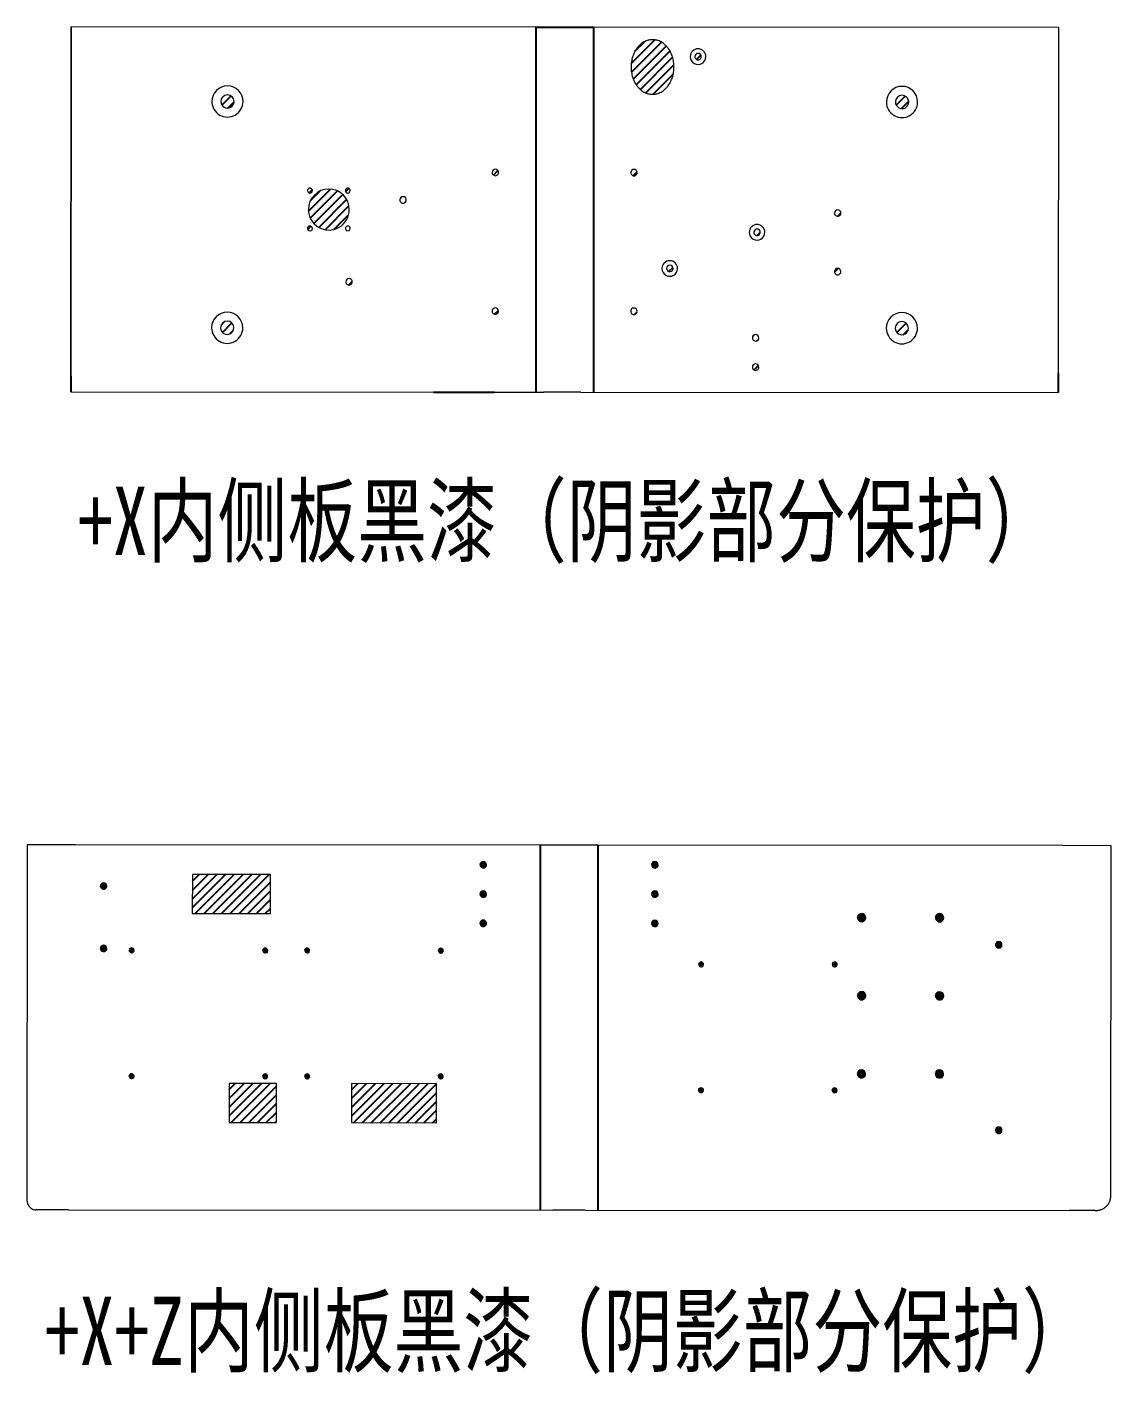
# Model space of a CAD drawing. Header units: millimetres. Extents: x 44 to 363, y 19 to 309.
# Drawn here: x 119.4 to 175, y 88.2 to 157.2 of the extents above; entities that cross this region are included whole.
import ezdxf

# ---------------------------------------------------------------- set-up
doc = ezdxf.new("R2010")
doc.units = ezdxf.units.MM
doc.styles.add('SLDTEXTSTYLE0', font='TXT', dxfattribs={"width": 0.75})

msp = doc.modelspace()

# ---------------------------------------------------------------- hatches: boundary and pattern name
h = msp.add_hatch()
h.set_pattern_fill('ANSI31', color=0, scale=0.1)
h.paths.add_polyline_path([(130.029, 153.391, 1), (129.349, 153.392, 1)])
h.paths.add_polyline_path([(130.021, 141.796, 1), (129.341, 141.796, 1)])
edge = h.paths.add_edge_path()
edge.add_spline(control_points=[(151.484, 153.76), (153.684, 153.759), (153.686, 156.559), (151.486, 156.56)], knot_values=[0, 0, 0, 0, 1, 1, 1, 1], weights=[1, 0.333333, 0.333333, 1], degree=3, periodic=0)
edge.add_spline(control_points=[(151.486, 156.56), (149.286, 156.562), (149.284, 153.762), (151.484, 153.76)], knot_values=[0, 0, 0, 0, 1, 1, 1, 1], weights=[1, 0.333333, 0.333333, 1], degree=3, periodic=0)
h.paths.add_polyline_path([(153.986, 155.692, 1), (153.656, 155.692, 1)])
h.paths.add_polyline_path([(164.619, 153.369, 1), (163.939, 153.369, 1)])
h.paths.add_polyline_path([(157.011, 146.689, 1), (156.681, 146.689, 1)])
h.paths.add_polyline_path([(152.206, 144.833, 1), (152.536, 144.833, 1)])
h.paths.add_polyline_path([(163.931, 141.773, 1), (164.611, 141.773, 1)])
h.paths.add_polyline_path([(160.815, 147.674, 1), (161.145, 147.674, 1)])
h.paths.add_polyline_path([(161.143, 144.674, 1), (160.813, 144.674, 1)])
h.paths.add_polyline_path([(156.606, 141.278, 1), (156.936, 141.278, 1)])
h.paths.add_polyline_path([(156.605, 139.778, 1), (156.935, 139.778, 1)])
h.paths.add_polyline_path([(150.695, 142.641, 1), (150.365, 142.641, 1)])
h.paths.add_polyline_path([(150.37, 149.748, 1), (150.7, 149.747, 1)])
h.paths.add_polyline_path([(143.593, 149.752, 1), (143.263, 149.752, 1)])
h.paths.add_polyline_path([(143.259, 142.646, 1), (143.589, 142.646, 1)])
h.paths.add_polyline_path([(136.09, 144.148, 1), (135.76, 144.148, 1)])
h.paths.add_polyline_path([(138.861, 148.347, 1), (138.531, 148.347, 1)])
h.paths.add_polyline_path([(135.986, 148.827, 1), (135.736, 148.827, 1)])
h.paths.add_polyline_path([(134.044, 148.827, 1), (133.794, 148.827, 1)])
h.paths.add_polyline_path([(134.043, 146.883, 1), (133.793, 146.883, 1)])
h.paths.add_polyline_path([(135.987, 146.882, 1), (135.737, 146.882, 1)])
h.paths.add_polyline_path([(135.94, 147.854, 1), (133.84, 147.855, 1)])
h = msp.add_hatch()
h.set_pattern_fill('ANSI31', color=0, scale=0.01)
h.paths.add_polyline_path([(123.508, 113.184, 1), (123.178, 113.185, 1)])
h.paths.add_polyline_path([(123.176, 109.985, 1), (123.506, 109.984, 1)])
h.paths.add_polyline_path([(124.905, 109.883, 1), (124.655, 109.884, 1)])
h.paths.add_polyline_path([(124.651, 103.434, 1), (124.901, 103.433, 1)])
h.paths.add_polyline_path([(131.755, 109.879, 1), (131.505, 109.879, 1)])
h.paths.add_polyline_path([(133.905, 109.878, 1), (133.655, 109.878, 1)])
h.paths.add_polyline_path([(131.751, 103.429, 1), (131.501, 103.429, 1)])
h.paths.add_polyline_path([(133.901, 103.428, 1), (133.651, 103.428, 1)])
h.paths.add_polyline_path([(140.505, 109.873, 1), (140.755, 109.873, 1)])
h.paths.add_polyline_path([(140.751, 103.423, 1), (140.501, 103.423, 1)])
h.paths.add_polyline_path([(169.074, 100.666, 1), (169.404, 100.666, 1)])
h.paths.add_polyline_path([(165.991, 103.556, 1), (166.411, 103.556, 1)])
h.paths.add_polyline_path([(161.991, 103.559, 1), (162.411, 103.559, 1)])
h.paths.add_polyline_path([(160.701, 102.71, 1), (160.951, 102.71, 1)])
h.paths.add_polyline_path([(165.994, 107.556, 1), (166.414, 107.556, 1)])
h.paths.add_polyline_path([(166.417, 111.556, 1), (165.997, 111.556, 1)])
h.paths.add_polyline_path([(169.074, 110.166, 1), (169.404, 110.166, 1)])
h.paths.add_polyline_path([(161.997, 111.559, 1), (162.417, 111.559, 1)])
h.paths.add_polyline_path([(160.955, 109.16, 1), (160.705, 109.16, 1)])
h.paths.add_polyline_path([(162.414, 107.559, 1), (161.994, 107.559, 1)])
h.paths.add_polyline_path([(154.101, 102.714, 1), (153.851, 102.714, 1)])
h.paths.add_polyline_path([(154.105, 109.164, 1), (153.855, 109.164, 1)])
h.paths.add_polyline_path([(151.771, 111.266, 1), (151.441, 111.266, 1)])
h.paths.add_polyline_path([(151.772, 112.766, 1), (151.442, 112.766, 1)])
h.paths.add_polyline_path([(151.443, 114.266, 1), (151.773, 114.266, 1)])
h.paths.add_polyline_path([(142.643, 114.272, 1), (142.973, 114.272, 1)])
h.paths.add_polyline_path([(142.972, 112.772, 1), (142.642, 112.772, 1)])
h.paths.add_polyline_path([(142.971, 111.272, 1), (142.641, 111.272, 1)])
h = msp.add_hatch()
h.set_pattern_fill('ANSI31', color=0, scale=0.1, angle=179.98105)
h.set_pattern_definition([(224.98105, (293.1963, 209.04876), (0.22443214, -0.22458065), [])])
h.paths.add_polyline_path([(140.403, 101.051), (140.404, 103.051), (136.058, 103.054), (136.056, 101.054)])
h.paths.add_polyline_path([(132.207, 103.056), (129.782, 103.058), (129.781, 101.058), (132.206, 101.056)])
h.paths.add_polyline_path([(127.892, 113.781), (127.89, 111.781), (131.89, 111.779), (131.892, 113.779)])

# ---------------------------------------------------------------- linework, layer by layer
at = {"color": 0, "linetype": 'Continuous', "lineweight": 18}
for p, q in [((121.674, 157.213), (121.662, 139.313)), ((121.662, 139.313), (121.674, 157.213)), ((145.507, 157.198), (121.674, 157.213)), ((147.736, 157.196), (145.507, 157.198)), ((148.465, 157.196), (147.736, 157.196)), ((172.299, 157.18), (148.465, 157.196)), ((172.299, 157.18), (172.287, 139.48)), ((121.662, 138.513), (140.26, 138.501)), ((143.385, 138.499), (145.903, 138.497)), ((147.803, 138.496), (145.903, 138.497)), ((147.803, 138.496), (172.286, 138.48)), ((119.422, 115.287), (119.41, 97.087)), ((121.897, 115.285), (119.422, 115.287)), ((145.73, 115.27), (121.897, 115.285)), ((147.959, 115.268), (145.73, 115.27)), ((148.688, 115.268), (147.959, 115.268)), ((172.521, 115.252), (148.688, 115.268)), ((174.996, 115.25), (172.521, 115.252)), ((174.984, 97.35), (174.996, 115.25)), ((127.892, 113.781), (127.89, 111.781)), ((131.892, 113.779), (127.892, 113.781)), ((131.89, 111.779), (131.892, 113.779)), ((127.89, 111.781), (131.89, 111.779)), ((129.782, 103.058), (129.781, 101.058)), ((132.207, 103.056), (129.782, 103.058)), ((132.206, 101.056), (132.207, 103.056)), ((136.058, 103.054), (136.056, 101.054)), ((140.404, 103.051), (136.058, 103.054)), ((140.403, 101.051), (140.404, 103.051)), ((129.781, 101.058), (132.206, 101.056)), ((136.056, 101.054), (140.403, 101.051)), ((121.547, 96.586), (119.881, 96.587)), ((121.547, 96.586), (146.367, 96.569)), ((148.026, 96.568), (146.367, 96.569)), ((148.026, 96.568), (172.846, 96.552)), ((174.188, 96.551), (172.846, 96.552))]:
    msp.add_line(p, q, dxfattribs=at)
at = {"color": 0}
for p, q in [((145.507, 157.198), (145.495, 138.498)), ((145.507, 157.198), (148.465, 157.196)), ((148.465, 157.196), (148.465, 138.496)), ((172.287, 139.48), (172.286, 138.48)), ((121.662, 139.313), (121.662, 138.513)), ((140.26, 138.501), (143.385, 138.499)), ((145.73, 115.27), (145.718, 96.57)), ((148.688, 115.268), (148.676, 96.568))]:
    msp.add_line(p, q, dxfattribs=at)
at = {"color": 0, "linetype": 'Continuous', "lineweight": 18}
for centre, radius, start, end in [((153.821, 155.692), 0.4, 359.9621, 179.9621), ((153.821, 155.692), 0.4, 359.9621, 179.9621), ((153.821, 155.692), 0.4, 179.9621, 359.9621), ((153.821, 155.692), 0.4, 179.9621, 359.9621), ((153.821, 155.692), 0.165, 359.9621, 179.9621), ((153.821, 155.692), 0.165, 179.9621, 359.9621), ((129.689, 153.392), 0.8, 359.9621, 179.9621), ((129.689, 153.392), 0.8, 359.9621, 179.9621), ((164.279, 153.369), 0.8, 359.9621, 179.9621), ((164.279, 153.369), 0.8, 359.9621, 179.9621), ((129.689, 153.392), 0.8, 179.9621, 359.9621), ((129.689, 153.392), 0.8, 179.9621, 359.9621), ((129.689, 153.392), 0.34, 359.9621, 179.9621), ((129.689, 153.392), 0.34, 179.9621, 359.9621), ((164.279, 153.369), 0.8, 179.9621, 359.9621), ((164.279, 153.369), 0.8, 179.9621, 359.9621), ((164.279, 153.369), 0.34, 359.9621, 179.9621), ((164.279, 153.369), 0.34, 179.9621, 359.9621), ((143.428, 149.752), 0.165, 359.9621, 179.9621), ((150.535, 149.748), 0.165, 359.9621, 179.9621), ((143.428, 149.752), 0.165, 179.9621, 359.9621), ((150.535, 149.748), 0.165, 179.9621, 359.9621), ((133.919, 148.827), 0.125, 359.9621, 179.9621), ((133.919, 148.827), 0.125, 179.9621, 359.9621), ((134.89, 147.855), 1.05, 359.9621, 179.9621), ((135.861, 148.827), 0.125, 359.9621, 179.9621), ((135.861, 148.827), 0.125, 179.9621, 359.9621), ((138.696, 148.347), 0.165, 359.9621, 179.9621), ((134.89, 147.855), 1.05, 179.9621, 359.9621), ((138.696, 148.347), 0.165, 179.9621, 359.9621), ((160.98, 147.674), 0.165, 359.9621, 179.9621), ((156.846, 146.689), 0.4, 359.9621, 179.9621), ((156.846, 146.689), 0.4, 359.9621, 179.9621), ((160.98, 147.674), 0.165, 179.9621, 359.9621), ((133.918, 146.883), 0.125, 359.9621, 179.9621), ((133.918, 146.883), 0.125, 179.9621, 359.9621), ((135.862, 146.882), 0.125, 359.9621, 179.9621), ((135.862, 146.882), 0.125, 179.9621, 359.9621), ((156.846, 146.689), 0.4, 179.9621, 359.9621), ((156.846, 146.689), 0.4, 179.9621, 359.9621), ((156.846, 146.689), 0.165, 359.9621, 179.9621), ((156.846, 146.689), 0.165, 179.9621, 359.9621), ((152.371, 144.833), 0.4, 359.9621, 179.9621), ((152.371, 144.833), 0.4, 359.9621, 179.9621), ((152.371, 144.833), 0.165, 359.9621, 179.9621), ((135.925, 144.148), 0.165, 359.9621, 179.9621), ((152.371, 144.833), 0.4, 179.9621, 359.9621), ((152.371, 144.833), 0.4, 179.9621, 359.9621), ((152.371, 144.833), 0.165, 179.9621, 359.9621), ((160.978, 144.674), 0.165, 359.9621, 179.9621), ((160.978, 144.674), 0.165, 179.9621, 359.9621), ((135.925, 144.148), 0.165, 179.9621, 359.9621), ((129.681, 141.796), 0.8, 359.9621, 179.9621), ((129.681, 141.796), 0.8, 359.9621, 179.9621), ((143.424, 142.646), 0.165, 359.9621, 179.9621), ((143.424, 142.646), 0.165, 179.9621, 359.9621), ((150.53, 142.641), 0.165, 359.9621, 179.9621), ((150.53, 142.641), 0.165, 179.9621, 359.9621), ((164.271, 141.773), 0.8, 359.9621, 179.9621), ((164.271, 141.773), 0.8, 359.9621, 179.9621), ((129.681, 141.796), 0.8, 179.9621, 359.9621), ((129.681, 141.796), 0.8, 179.9621, 359.9621), ((129.681, 141.796), 0.34, 359.9621, 179.9621), ((129.681, 141.796), 0.34, 179.9621, 359.9621), ((164.271, 141.773), 0.8, 179.9621, 359.9621), ((164.271, 141.773), 0.8, 179.9621, 359.9621), ((164.271, 141.773), 0.34, 359.9621, 179.9621), ((164.271, 141.773), 0.34, 179.9621, 359.9621), ((156.771, 141.278), 0.165, 359.9621, 179.9621), ((156.771, 141.278), 0.165, 179.9621, 359.9621), ((156.77, 139.778), 0.165, 359.9621, 179.9621), ((156.77, 139.778), 0.165, 179.9621, 359.9621), ((142.808, 114.272), 0.165, 359.9621, 179.9621), ((142.808, 114.272), 0.165, 179.9621, 359.9621), ((151.608, 114.266), 0.165, 359.9621, 179.9621), ((151.608, 114.266), 0.165, 179.9621, 359.9621), ((123.343, 113.184), 0.165, 359.9621, 179.9621), ((123.343, 113.184), 0.165, 179.9621, 359.9621), ((142.807, 112.772), 0.165, 359.9621, 179.9621), ((142.807, 112.772), 0.165, 179.9621, 359.9621), ((151.607, 112.766), 0.165, 359.9621, 179.9621), ((151.607, 112.766), 0.165, 179.9621, 359.9621), ((142.806, 111.272), 0.165, 359.9621, 179.9621), ((142.806, 111.272), 0.165, 179.9621, 359.9621), ((151.606, 111.266), 0.165, 359.9621, 179.9621), ((151.606, 111.266), 0.165, 179.9621, 359.9621), ((162.207, 111.559), 0.21, 359.9621, 179.9621), ((162.207, 111.559), 0.21, 179.9621, 359.9621), ((166.207, 111.556), 0.21, 359.9621, 179.9621), ((166.207, 111.556), 0.21, 179.9621, 359.9621), ((123.341, 109.984), 0.165, 359.9621, 179.9621), ((123.341, 109.984), 0.165, 179.9621, 359.9621), ((124.78, 109.884), 0.125, 359.9621, 179.9621), ((124.78, 109.884), 0.125, 179.9621, 359.9621), ((131.63, 109.879), 0.125, 359.9621, 179.9621), ((131.63, 109.879), 0.125, 179.9621, 359.9621), ((133.78, 109.878), 0.125, 359.9621, 179.9621), ((133.78, 109.878), 0.125, 179.9621, 359.9621), ((140.63, 109.873), 0.125, 359.9621, 179.9621), ((140.63, 109.873), 0.125, 179.9621, 359.9621), ((169.239, 110.166), 0.165, 359.9621, 179.9621), ((169.239, 110.166), 0.165, 179.9621, 359.9621), ((153.98, 109.164), 0.125, 359.9621, 179.9621), ((153.98, 109.164), 0.125, 179.9621, 359.9621), ((160.83, 109.16), 0.125, 359.9621, 179.9621), ((160.83, 109.16), 0.125, 179.9621, 359.9621), ((162.204, 107.559), 0.21, 359.9621, 179.9621), ((166.204, 107.556), 0.21, 359.9621, 179.9621), ((162.204, 107.559), 0.21, 179.9621, 359.9621), ((166.204, 107.556), 0.21, 179.9621, 359.9621), ((162.201, 103.559), 0.21, 359.9621, 179.9621), ((166.201, 103.556), 0.21, 359.9621, 179.9621), ((124.776, 103.434), 0.125, 359.9621, 179.9621), ((124.776, 103.434), 0.125, 179.9621, 359.9621), ((131.626, 103.429), 0.125, 359.9621, 179.9621), ((131.626, 103.429), 0.125, 179.9621, 359.9621), ((133.776, 103.428), 0.125, 359.9621, 179.9621), ((133.776, 103.428), 0.125, 179.9621, 359.9621), ((140.626, 103.423), 0.125, 359.9621, 179.9621), ((140.626, 103.423), 0.125, 179.9621, 359.9621), ((162.201, 103.559), 0.21, 179.9621, 359.9621), ((166.201, 103.556), 0.21, 179.9621, 359.9621), ((153.976, 102.714), 0.125, 359.9621, 179.9621), ((153.976, 102.714), 0.125, 179.9621, 359.9621), ((160.826, 102.71), 0.125, 359.9621, 179.9621), ((160.826, 102.71), 0.125, 179.9621, 359.9621), ((169.239, 100.666), 0.165, 359.9621, 179.9621), ((169.239, 100.666), 0.165, 179.9621, 359.9621)]:
    msp.add_arc(centre, radius, start, end, dxfattribs=at)
at = {"color": 0, "linetype": 'Continuous', "lineweight": 0}
for points, weights in [([(151.486, 156.56), (149.286, 156.562), (149.284, 153.762), (151.484, 153.76)], [1, 0.333333333333, 0.333333333333, 1]), ([(151.484, 153.76), (153.684, 153.759), (153.686, 156.559), (151.486, 156.56)], [1, 0.333333333334, 0.333333333334, 1])]:
    msp.add_rational_spline(points, weights, degree=3, dxfattribs=at)
for points, knots in [([(119.41, 97.087), (119.41, 97.065), (119.412, 97.022), (119.423, 96.957), (119.445, 96.885), (119.481, 96.808), (119.537, 96.731), (119.607, 96.668), (119.69, 96.622), (119.782, 96.592), (119.848, 96.589), (119.881, 96.587)], [0, 0, 0, 0, 0.083131, 0.164888, 0.246724, 0.371601, 0.494999, 0.619226, 0.745114, 0.871, 1, 1, 1, 1]), ([(174.188, 96.551), (174.21, 96.551), (174.255, 96.552), (174.321, 96.559), (174.385, 96.57), (174.447, 96.586), (174.537, 96.616), (174.648, 96.673), (174.768, 96.771), (174.863, 96.893), (174.925, 97.019), (174.961, 97.137), (174.981, 97.243), (174.983, 97.314), (174.984, 97.35)], [0, 0, 0, 0, 0.052884, 0.104522, 0.155167, 0.205089, 0.25457, 0.379006, 0.501782, 0.624959, 0.749491, 0.833126, 0.916111, 1, 1, 1, 1])]:
    msp.add_open_spline(points, degree=3, knots=knots, dxfattribs=at)

# ---------------------------------------------------------------- texts
at = {"color": 0, "linetype": 'Continuous', "lineweight": 0, "insert": (122.029, 133.648), "char_height": 3.5, "width": 53.60159, "attachment_point": 1, "style": 'SLDTEXTSTYLE0'}
msp.add_mtext('+X{\\fSimSun|b0|i0|c134|p2;内侧板黑漆（阴影部分保护）}', dxfattribs=at)
at = {"color": 0, "linetype": 'Continuous', "lineweight": 0, "insert": (120.321, 92.127), "char_height": 3.5, "attachment_point": 1, "style": 'SLDTEXTSTYLE0'}
msp.add_mtext('+X+Z{\\fSimSun|b0|i0|c134|p2;内侧板黑漆（阴影部分保护）}', dxfattribs=at)

doc.saveas('drawing.dxf')
